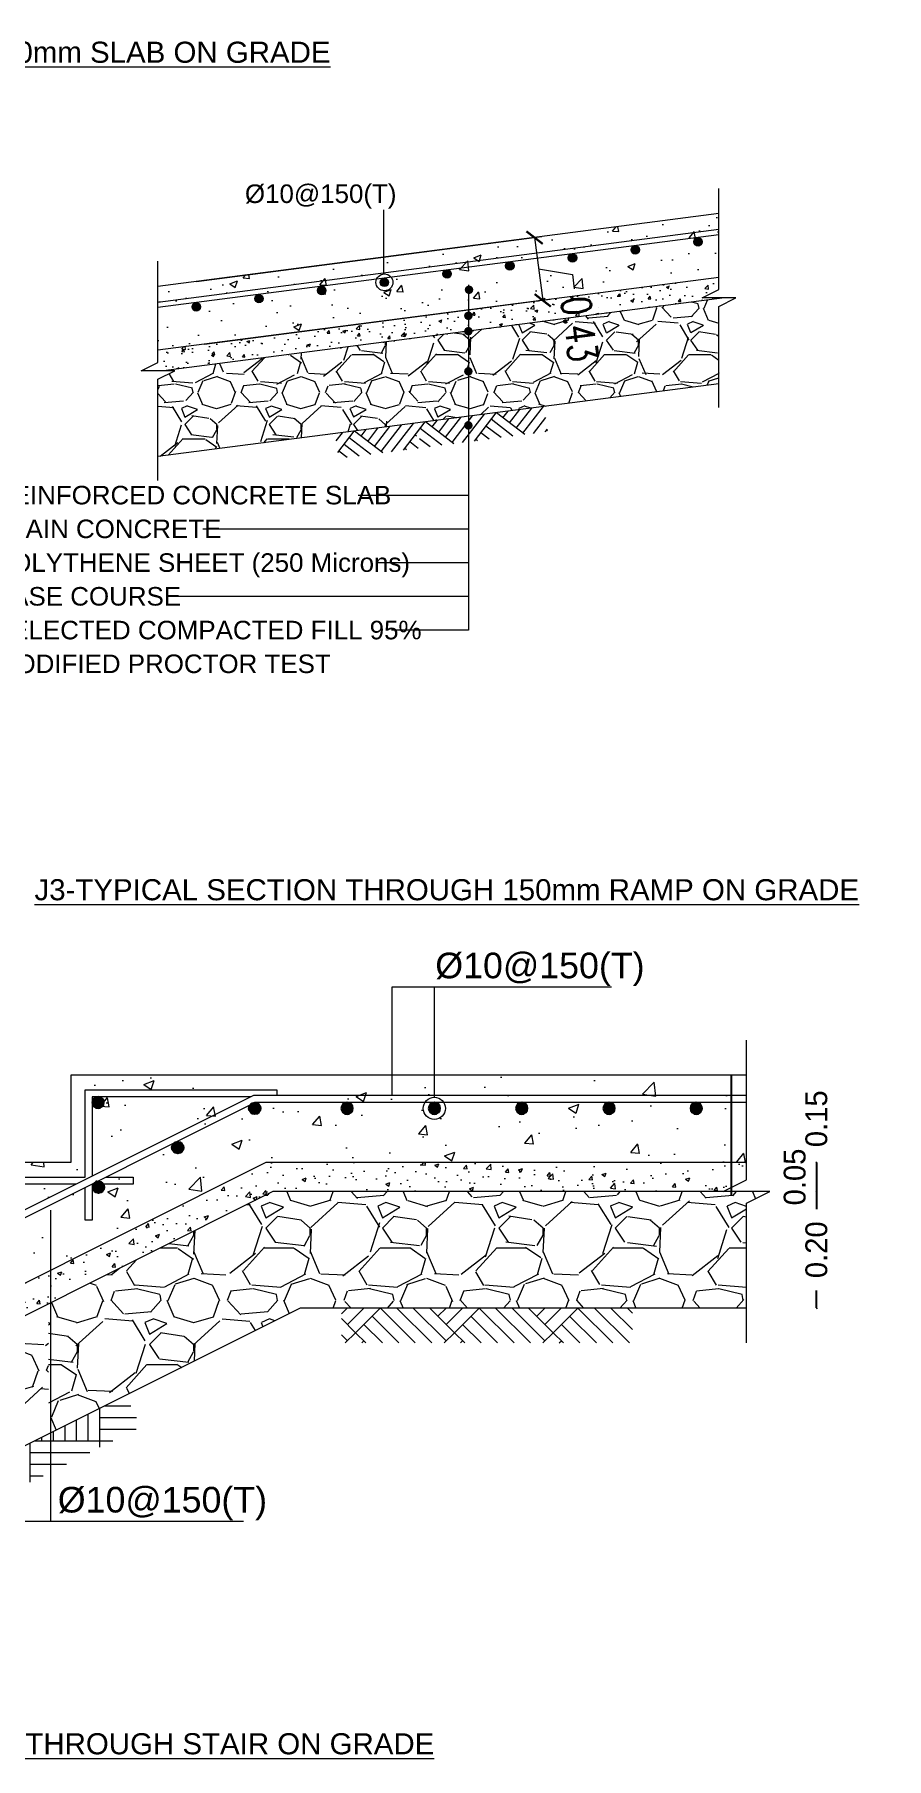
# Model space of a CAD drawing. Extents: x 166525 to 167198, y 178739 to 179747.
# Drawn here: x 166623.37 to 166629.22, y 179562.33 to 179574.17 of the extents above; entities that cross this region are included whole.
import ezdxf

# ---------------------------------------------------------------- set-up
doc = ezdxf.new("R2010")
doc.units = 0
doc.header["$MEASUREMENT"] = 0
doc.layers.get('0').update_dxf_attribs({"linetype": 'CONTINUOUS'})
doc.layers.get('DEFPOINTS').update_dxf_attribs({"linetype": 'CONTINUOUS'})
doc.layers.add('BEAM', color=6, linetype='CONTINUOUS', lineweight=13)
for name, color, linetype in [('S-D-BAR DOT', 7, 'CONTINUOUS'), ('S-G-TEXT SUB TITLE', 2, 'CONTINUOUS'), ('Steel', 2, 'CONTINUOUS')]:
    doc.layers.add(name, color=color, linetype=linetype)
doc.styles.add('ARIAL', font='arial.ttf')
doc.styles.add('DIM', font='simplex.shx', dxfattribs={"width": 0.75})
doc.dimstyles.new('1-25', dxfattribs={"dimtxt": 0.2, "dimasz": 0.01, "dimexe": 0, "dimexo": 0, "dimgap": 0.08, "dimtad": 0, "dimlfac": 0.25, "dimzin": 0, "dimdsep": 46, "dimtxsty": 'Standard', "dimblk1": 'OBLIQUE', "dimblk2": 'OBLIQUE', "dimsah": 1, "dimcen": 0, "dimse1": 1, "dimse2": 1, "dimclrd": 256, "dimclre": 256, "dimclrt": 4, "dimadec": 0, "dimazin": 0, "dimtfac": 5.555556, "dimtix": 1, "dimtofl": 0, "dimtmove": 2, "dimatfit": 3, "dimldrblk": 'OBLIQUE', "dimfxl": 1, "dimtolj": 1, "dimtzin": 0, "dimarcsym": 0})
doc.dimstyles.new('MUTASIM', dxfattribs={"dimscale": 0.9995, "dimtxt": 0.2, "dimasz": 0.1, "dimexe": 0.05, "dimexo": 0.12, "dimgap": 0.05, "dimtad": 0, "dimzin": 0, "dimdsep": 46, "dimtxsty": 'DIM', "dimblk": 'ARCHTICK', "dimcen": 0.09, "dimclrd": 35, "dimclre": 33, "dimclrt": 256, "dimazin": 0, "dimtfac": 1, "dimtofl": 0, "dimtmove": 1, "dimatfit": 3, "dimfxl": 0.18, "dimtolj": 1, "dimtzin": 0, "dimlwd": 13, "dimlwe": 9, "dimarcsym": 0})
pattern_1 = [(50, (166589.25872, 179543.86905), (0.2869041, -0.0251009), [0.03, -0.33]), (355, (166589.25872, 179543.86905), (-0.0555005, 0.3008769), [0.024, -0.264]), (100.4514, (166589.28262, 179543.86696), (0.2314038, 0.2757758), [0.025496, -0.2804568]), (46.1842, (166589.2587, 179543.94905), (0.4268964, -0.0662076), [0.045, -0.495]), (96.6356, (166589.2943, 179543.94353), (0.373865, 0.389647), [0.038244, -0.420685]), (351.1842, (166589.2587, 179543.94905), (0.3738648, 0.3896474), [0.036, -0.396]), (21, (166589.29872, 179543.92905), (0.2387628, -0.1610476), [0.03, -0.33]), (326, (166589.29872, 179543.92905), (0.0973261, 0.29006), [0.024, -0.264]), (71.4514, (166589.3186, 179543.91563), (0.336089, 0.1290122), [0.025496, -0.2804568]), (37.5, (166589.25872, 179543.86905), (0.00486394, 0.13315754), [0, -0.2608, 0, -0.268, 0, -0.265]), (7.5, (166589.25872, 179543.86905), (0.1052278, 0.1577647), [0, -0.1528, 0, -0.2548, 0, -0.101]), (327.5, (166589.16952, 179543.86905), (0.21352897, -0.00902195), [0, -0.1, 0, -0.312, 0, -0.414]), (317.5, (166589.12952, 179543.86905), (0.2332745, 0.040042), [0, -0.13, 0, -0.2072, 0, -0.294])]

# ---------------------------------------------------------------- blocks, each defined once
blk = doc.blocks.new('SUBTITLE')
at = {"lineweight": 0}
for tag, p in [('%%USUBTITLE', (13935941.075, 8347529.818)), ('20', (13935941.075, 8347529.418))]:
    blk.add_attdef(tag, p, '', height=0.2, dxfattribs=at)
blk = doc.blocks.new('B1')
at = {"layer": 'Steel'}
blk.add_hatch(color=256, dxfattribs=at).paths.add_polyline_path([(-0.05, 0, 1), (0.05, 0, 1)], flags=16)
blk.add_circle((0, 0), 0.05, dxfattribs=at)
blk = doc.blocks.new('*D681')
at = {"layer": 'DEFPOINTS', "color": 0, "transparency": 16777216}
for p in [(166628.414, 179567.022), (166628.414, 179566.422), (166628.743, 179566.422)]:
    blk.add_point(p, dxfattribs=at)
at = {"layer": 'BEAM', "color": 4, "transparency": 16777216, "insert": (166628.743, 179566.722), "char_height": 0.15, "attachment_point": 5, "rotation": 90}
blk.add_mtext('\\A1;0.15', dxfattribs=at)
blk = doc.blocks.new('_OBLIQUE')
at = {"color": 0, "linetype": 'ByBlock'}
blk.add_line((-0.5, -0.5), (0.5, 0.5), dxfattribs=at)
blk = doc.blocks.new('*D682')
at = {"layer": 'BEAM', "lineweight": -2, "transparency": 16777216}
blk.add_line((166628.743, 179566.422), (166628.743, 179566.222), dxfattribs=at)
at = {"layer": 'DEFPOINTS', "color": 0, "transparency": 16777216}
for p in [(166628.414, 179566.422), (166628.414, 179566.222), (166628.743, 179566.222)]:
    blk.add_point(p, dxfattribs=at)
at = {"layer": 'BEAM', "lineweight": -2, "transparency": 16777216, "xscale": 0.01, "yscale": 0.01, "zscale": 0.01}
for p, rotation in [((166628.743, 179566.422), 90), ((166628.743, 179566.222), 270)]:
    blk.add_blockref('_OBLIQUE', p, dxfattribs=dict(at, rotation=rotation))
at = {"layer": 'BEAM', "color": 4, "transparency": 16777216, "insert": (166628.594, 179566.322), "char_height": 0.15, "attachment_point": 5, "rotation": 90}
blk.add_mtext('\\A1;0.05', dxfattribs=at)
blk = doc.blocks.new('*D683')
at = {"layer": 'BEAM', "lineweight": -2, "transparency": 16777216}
for p, q in [((166628.743, 179566.222), (166628.743, 179566.102)), ((166628.743, 179565.422), (166628.743, 179565.542))]:
    blk.add_line(p, q, dxfattribs=at)
at = {"layer": 'DEFPOINTS', "color": 0, "transparency": 16777216}
for p in [(166628.414, 179566.222), (166628.414, 179565.422), (166628.743, 179565.422)]:
    blk.add_point(p, dxfattribs=at)
at = {"layer": 'BEAM', "lineweight": -2, "transparency": 16777216, "xscale": 0.01, "yscale": 0.01, "zscale": 0.01}
for p, rotation in [((166628.743, 179566.222), 90), ((166628.743, 179565.422), 270)]:
    blk.add_blockref('_OBLIQUE', p, dxfattribs=dict(at, rotation=rotation))
at = {"layer": 'BEAM', "color": 4, "transparency": 16777216, "insert": (166628.743, 179565.822), "char_height": 0.15, "attachment_point": 5, "rotation": 90}
blk.add_mtext('\\A1;0.20', dxfattribs=at)
blk = doc.blocks.new('bar20')
at = {"layer": 'S-D-BAR DOT'}
h = blk.add_hatch(color=256, dxfattribs=at)
edge = h.paths.add_edge_path()
edge.add_arc((0, 0), 0.05, 0, 360)
at = {"layer": 'S-D-BAR DOT', "lineweight": 0}
blk.add_circle((0, 0), 0.05, dxfattribs=at)
blk = doc.blocks.new('_ARCHTICK')
at = {"color": 0, "linetype": 'ByBlock', "const_width": 0.15}
blk.add_lwpolyline([(-0.5, -0.5), (0.5, 0.5)], dxfattribs=at)
blk = doc.blocks.new('*D684')
at = {"layer": 'BEAM', "color": 33, "lineweight": 9, "transparency": 16777216}
for p, q in [((166624.482, 179572.474), (166626.856, 179572.783)), ((166624.537, 179572.044), (166626.912, 179572.352))]:
    blk.add_line(p, q, dxfattribs=at)
at = {"layer": 'BEAM', "color": 35, "lineweight": 13, "transparency": 16777216}
for p, q in [((166626.806, 179572.776), (166626.862, 179572.345)), ((166626.834, 179572.561), (166627.066, 179572.523)), ((166627.066, 179572.523), (166627.079, 179572.424))]:
    blk.add_line(p, q, dxfattribs=at)
at = {"layer": 'DEFPOINTS', "color": 0, "transparency": 16777216}
for p in [(166624.363, 179572.459), (166626.862, 179572.345), (166624.419, 179572.028)]:
    blk.add_point(p, dxfattribs=at)
at = {"layer": 'BEAM', "color": 35, "lineweight": 13, "transparency": 16777216, "xscale": 0.09995000000000001, "yscale": 0.09995000000000001, "zscale": 0.09995000000000001}
for p, rotation in [((166626.806, 179572.776), 97.39780528393273), ((166626.862, 179572.345), 277.3978052839328)]:
    blk.add_blockref('_ARCHTICK', p, dxfattribs=dict(at, rotation=rotation))
at = {"layer": 'BEAM', "transparency": 16777216, "insert": (166627.115, 179572.148), "char_height": 0.1999, "attachment_point": 5, "rotation": 277.3978, "style": 'DIM'}
blk.add_mtext('\\A1;0.43', dxfattribs=at)

msp = doc.modelspace()

# ---------------------------------------------------------------- hatches: boundary and pattern name
at = {"layer": 'BEAM'}
h = msp.add_hatch(dxfattribs=at)
h.set_pattern_fill('AR-CONC', color=0, scale=0.002897, style=0)
h.set_pattern_definition([(50, (166507.37352, 179612.27), (0.527809, -0.0461773), [0.05519, -0.6070894]), (355, (166507.3735, 179612.27), (-0.1021023, 0.5535121), [0.044152, -0.4856715]), (100.451, (166507.4175, 179612.26616), (0.4257086, 0.5073323), [0.0469042, -0.5159463]), (46.1842, (166507.3735, 179612.4172), (0.7853458, -0.1218012), [0.082785, -0.910634]), (96.6356, (166507.439, 179612.407), (0.687786, 0.716819), [0.0703563, -0.7739195]), (351.184, (166507.3735, 179612.4172), (0.6877873, 0.716818), [0.066228, -0.7285073]), (21, (166507.4471, 179612.3804), (0.439245, -0.2962745), [0.05519, -0.6070894]), (326, (166507.4471, 179612.3804), (0.1790473, 0.5336128), [0.044152, -0.4856715]), (71.4514, (166507.4837, 179612.3557), (0.618291, 0.2373395), [0.0469042, -0.5159463]), (37.5, (166507.37352, 179612.27), (0.00894802, 0.24496525), [0, -0.4797846, 0, -0.4930302, 0, -0.4875112]), (7.5, (166507.37352, 179612.27), (0.1935839, 0.29023415), [0, -0.2811008, 0, -0.4687466, 0, -0.18580615]), (327.5, (166507.20943, 179612.27), (0.39282087, -0.0165968), [0, -0.1839665, 0, -0.57397544, 0, -0.76162126]), (317.5, (166507.13584, 179612.27), (0.4291465, 0.07366334), [0, -0.2391564, 0, -0.3811786, 0, -0.5408615])])
h.paths.add_polyline_path([(166633.53772, 179584.72725), (166633.53772, 179582.59971), (166633.62177, 179582.5699), (166633.53772, 179582.55402), (166633.53772, 179580.38158), (166635.71043, 179580.38158), (166635.72631, 179580.46563), (166635.75612, 179580.38158), (166637.88339, 179580.38158), (166637.88339, 179582.55402), (166637.79934, 179582.5699), (166637.88339, 179582.59971), (166637.88339, 179584.72725), (166635.75612, 179584.72725), (166635.72631, 179584.6432), (166635.71043, 179584.72725)])
h.paths.add_polyline_path([(166636.43483, 179582.55441, -1), (166634.98628, 179582.55441, -1)], flags=16)
h.paths.add_polyline_path([(166640.85404, 179577.64755), (166640.85404, 179589.92383), (166644.7101, 179589.92383), (166644.7101, 179577.64755)], flags=9)
h.paths.add_polyline_path([(166628.34114, 179577.33186), (166640.61742, 179577.33186), (166640.61742, 179573.4758), (166628.34114, 179573.4758)], flags=9)
h.paths.add_polyline_path([(166628.15715, 179589.01424), (166641.43878, 179589.01424), (166641.43878, 179585.15818), (166628.15715, 179585.15818)], flags=9)
h.paths.add_polyline_path([(166635.28877, 179582.90624), (166636.17599, 179582.90624), (166636.17599, 179583.1041), (166635.28877, 179583.1041)], flags=8)
h = msp.add_hatch(dxfattribs=at)
h.set_pattern_fill('AR-CONC', color=0, scale=0.002897, style=0)
h.set_pattern_definition([(50, (166551.8618, 179562.5424), (0.527809, -0.0461773), [0.05519, -0.6070894]), (355, (166551.8618, 179562.5424), (-0.1021023, 0.553512), [0.044152, -0.4856715]), (100.451, (166551.9058, 179562.53853), (0.4257086, 0.5073323), [0.0469042, -0.5159463]), (46.1842, (166551.8618, 179562.68956), (0.785346, -0.121801), [0.082785, -0.910634]), (96.6356, (166551.92725, 179562.6794), (0.687786, 0.716819), [0.070356, -0.7739195]), (351.184, (166551.8618, 179562.68956), (0.687787, 0.716818), [0.066228, -0.728507]), (21, (166551.9354, 179562.65276), (0.439245, -0.2962745), [0.05519, -0.6070894]), (326, (166551.9354, 179562.65276), (0.1790473, 0.5336128), [0.044152, -0.4856715]), (71.4514, (166551.972, 179562.62807), (0.618291, 0.2373395), [0.0469042, -0.5159463]), (37.5, (166551.8618, 179562.54238), (0.00894802, 0.24496525), [0, -0.4797846, 0, -0.4930302, 0, -0.4875112]), (7.5, (166551.8618, 179562.54238), (0.1935839, 0.29023415), [0, -0.2811008, 0, -0.4687466, 0, -0.1858062]), (327.5, (166551.6977, 179562.54238), (0.39282087, -0.0165968), [0, -0.1839665, 0, -0.5739754, 0, -0.7616213]), (317.5, (166551.62412, 179562.54238), (0.4291465, 0.0736633), [0, -0.2391564, 0, -0.3811786, 0, -0.5408615])])
h.paths.add_polyline_path([(166628.07269, 179572.50251), (166628.07269, 179572.94073), (166624.21736, 179572.44016), (166624.21736, 179572.00194)])
h = msp.add_hatch(dxfattribs=at)
h.set_pattern_fill('AR-CONC', color=0, scale=0.028971, style=0)
h.set_pattern_definition([(50, (166462.9598, 179618.06146), (0.20779817, -0.01817998), [0.02172833, -0.23901158]), (355, (166462.9598, 179618.06146), (-0.0401978, 0.21791834), [0.01738266, -0.19120926]), (100.4514, (166462.97712, 179618.05994), (0.16760053, 0.19973822), [0.01846623, -0.20312858]), (46.1842, (166462.9598, 179618.1194), (0.30919147, -0.04795268), [0.0325925, -0.35851737]), (96.6356, (166462.98556, 179618.1154), (0.27078207, 0.28221267), [0.02769935, -0.3046928]), (351.1842, (166462.9598, 179618.1194), (0.27078185, 0.2822129), [0.026074, -0.2868139]), (21, (166462.98877, 179618.10491), (0.17293054, -0.11664312), [0.02172833, -0.23901158]), (326, (166462.98877, 179618.10491), (0.07049113, 0.21008395), [0.01738266, -0.19120926]), (71.4514, (166463.00318, 179618.0952), (0.24342174, 0.09344063), [0.01846623, -0.20312858]), (37.5, (166462.9598, 179618.06146), (0.003522844, 0.096443012), [0, -0.18889157, 0, -0.19410637, 0, -0.19193354]), (7.5, (166462.9598, 179618.06146), (0.07621414, 0.11426541), [0, -0.1106696, 0, -0.18454591, 0, -0.07315203]), (327.5, (166462.89519, 179618.06146), (0.154654233, -0.006534395), [0, -0.07242775, 0, -0.22597458, 0, -0.29985089]), (317.5, (166462.86622, 179618.06146), (0.16895545, 0.02900151), [0, -0.09415608, 0, -0.1500703, 0, -0.21293759])])
h.paths.add_polyline_path([(166628.11014, 179572.3613), (166627.9568, 179572.3613), (166628.07269, 179572.41925), (166628.07269, 179572.50251), (166624.21736, 179572.00194), (166624.21736, 179571.91868), (166624.10148, 179571.86073), (166624.25482, 179571.86073)])
h = msp.add_hatch(dxfattribs=at)
h.set_pattern_fill('GRAVEL', color=0, scale=0.579422, style=0)
h.set_pattern_definition([(228.0128, (166463.376983, 179618.64088), (-4.63537502, -5.214798828), [0.0779531, -7.7173727]), (184.9697, (166463.324835, 179618.582938), (6.9530646765, 0.5794169687), [0.13377, -13.2432259]), (132.5104, (166463.191568, 179618.57135), (5.794214678, -6.3736470874), [0.094323, -9.3379836]), (267.2737, (166462.965593, 179618.426494), (0.579419698, 11.588440283), [0.1218165, -12.0598335]), (292.8337, (166462.9598, 179618.304816), (-2.8971157674, 6.953061988), [0.1194507, -11.8256398]), (357.2737, (166463.006153, 179618.194725), (-11.588440283, 0.579419698), [0.1218165, -12.0598335]), (37.6942, (166463.127831, 179618.188931), (-7.532490329, -5.7942144965), [0.1610961, -15.9485032]), (72.2553, (166463.255304, 179618.287433), (4.0559602753, 12.7472819395), [0.1520913, -15.0570462]), (121.4296, (166463.301658, 179618.432288), (-4.635380816, 7.532483197), [0.122229, -12.1006915]), (175.2364, (166463.23792, 179618.536584), (6.37364261, -0.5794171), [0.1395434, -6.8376218]), (222.3974, (166463.09886, 179618.548173), (-6.9530683266, -6.3736374737), [0.1804598, -17.865536]), (138.8141, (166463.53922, 179618.4207), (-4.055955747, 3.476530477), [0.0615931, -6.0977468]), (171.4692, (166463.492867, 179618.46126), (7.532485079, -1.1588485945), [0.1171806, -11.600904]), (225, (166463.377, 179618.47864), (-6e-17, -0.5794222), [0.0819424, -0.7374837]), (203.1986, (166463.33642, 179618.54817), (2.897109872, 1.15884478), [0.0441276, -4.3686188]), (291.8014, (166463.29586, 179618.53079), (-0.579421954, 1.738266175), [0.0624055, -3.0578776]), (30.9638, (166463.31904, 179618.47285), (1.73826487, 1.15884545), [0.1013577, -3.2772242]), (161.5651, (166463.40595, 179618.525), (1.15884426, -0.57942108), [0.0732917, -1.7590018]), (16.3895, (166462.9598, 179618.53079), (5.79422133, 1.738261793), [0.1026736, -10.1647104]), (70.3462, (166463.0583, 179618.55976), (-2.317685269, -6.373643299), [0.0861375, -8.52759]), (293.1986, (166463.40595, 179618.64088), (-1.15884478, 2.897109872), [0.0882547, -4.3244918]), (343.6105, (166463.44072, 179618.55976), (-5.79422133, 1.738261793), [0.1026736, -10.1647104]), (339.444, (166462.9598, 179618.17155), (-2.897111097, 1.158841691), [0.0990116, -4.8515723]), (294.7751, (166463.052506, 179618.136783), (-2.897105502, 6.373644044), [0.0829605, -8.2131]), (66.8014, (166463.41175, 179618.06146), (1.15884478, 2.897109872), [0.0882547, -4.3244918]), (17.354, (166463.446513, 179618.142577), (-7.532487243, -2.317684837), [0.097129, -9.6157539]), (69.444, (166463.12783, 179618.06146), (-1.158841691, -2.897111097), [0.0495058, -4.9010781]), (101.3099, (166463.37698, 179618.06146), (-0.57942063, 2.31768846), [0.0295447, -2.924939]), (165.9638, (166463.37119, 179618.09043), (1.73826633, -0.57942088), [0.1194507, -2.269567]), (186.009, (166463.255304, 179618.1194), (5.7942199117, 0.57942161), [0.1106986, -10.9591432]), (303.6901, (166463.31904, 179618.4207), (-0.57942278, 1.15884375), [0.0835654, -2.0055702]), (353.1572, (166463.365394, 179618.35117), (9.8501737275, -1.1588486454), [0.145895, -14.4435785]), (60.9454, (166463.51025, 179618.333787), (-2.317688038, -4.055954262), [0.059655, -5.9058596]), (90, (166463.5392, 179618.38593), (-0.579422, 0.579422), [0.0347653, -0.5446567]), (120.2564, (166463.243716, 179618.136783), (2.31768506, -4.055955462), [0.0804956, -7.9690921]), (48.0128, (166463.203156, 179618.206314), (4.63537502, 5.214798828), [0.1559062, -7.6394196]), (0, (166463.30745, 179618.3222), (0.579422, 0.579422), [0.1506497, -0.4287723]), (325.3048, (166463.4581, 179618.3222), (-5.7942167295, 4.055959028), [0.0916147, -9.0698514]), (254.0546, (166463.53343, 179618.27005), (-0.57942194, -2.317688096), [0.084365, -4.133891]), (207.646, (166463.51025, 179618.18893), (-11.009015677, -5.7942245252), [0.1373607, -13.5987297]), (175.4261, (166463.38857, 179618.125195), (-7.5324863963, 0.5794189933), [0.1453185, -14.3865119])])
h.paths.add_polyline_path([(166628.07269, 179572.30336), (166628.18857, 179572.3613), (166628.11014, 179572.3613), (166624.25482, 179571.86073), (166624.33325, 179571.86073), (166624.21736, 179571.80279), (166624.21736, 179571.27159), (166628.07269, 179571.77215)])
h = msp.add_hatch(dxfattribs=at)
h.set_pattern_fill('AR-PARQ1', color=0, scale=0.028971, angle=52.397805, style=0)
h.set_pattern_definition([(142.3978, (166655.85947, 179574.88382), (-0.4875634, -0.0633044), [0.347653, -0.347653]), (142.3978, (166655.89482, 179574.92973), (-0.4875634, -0.0633044), [0.347653, -0.347653]), (142.3978, (166655.93018, 179574.97563), (-0.4875634, -0.0633044), [0.347653, -0.347653]), (142.3978, (166655.96553, 179575.02154), (-0.4875634, -0.0633044), [0.347653, -0.347653]), (142.3978, (166656.0009, 179575.06744), (-0.4875634, -0.0633044), [0.347653, -0.347653]), (142.3978, (166656.03624, 179575.11335), (-0.4875634, -0.0633044), [0.347653, -0.347653]), (142.3978, (166656.0716, 179575.15925), (-0.4875634, -0.0633044), [0.347653, -0.347653]), (52.3978, (166655.58403, 179575.09595), (0.4875634, 0.0633044), [0.347653, -0.347653]), (52.3978, (166655.53813, 179575.1313), (0.4875634, 0.0633044), [0.347653, -0.347653]), (52.3978, (166655.49222, 179575.16666), (0.4875634, 0.0633044), [0.347653, -0.347653]), (52.3978, (166655.44632, 179575.202), (0.4875634, 0.0633044), [0.347653, -0.347653]), (52.3978, (166655.4004, 179575.23737), (0.4875634, 0.0633044), [0.347653, -0.347653]), (52.3978, (166655.3545, 179575.27272), (0.4875634, 0.0633044), [0.347653, -0.347653]), (52.3978, (166655.3086, 179575.30808), (0.4875634, 0.0633044), [0.347653, -0.347653])])
h.paths.add_polyline_path([(166626.89569, 179571.44345), (166626.87331, 179571.61583), (166625.99473, 179571.50176), (166626.00522, 179571.42092, -0.41421356), (166626.02145, 179571.40842, -0.41421356), (166626.00895, 179571.39219), (166626.01711, 179571.32938)])
h.paths.add_polyline_path([(166625.43681, 179571.42932), (166625.45919, 179571.25694), (166626.01711, 179571.32938), (166626.00895, 179571.39219, -0.41421356), (166625.99272, 179571.40469, -0.41421356), (166626.00522, 179571.42092), (166625.99473, 179571.50176)])
h = msp.add_hatch(dxfattribs=at)
h.set_pattern_fill('AR-CONC', color=0, scale=0.004, style=0)
h.set_pattern_definition([(50, (166528.5921, 179566.11744), (0.7287387, -0.0637563), [0.0762, -0.8382]), (355, (166528.5921, 179566.11744), (-0.1409713, 0.7642266), [0.06096, -0.67056]), (100.451, (166528.65284, 179566.1121), (0.58777, 0.700467), [0.06476, -0.71236]), (46.1842, (166528.5921, 179566.3206), (1.084316, -0.168169), [0.1143, -1.2573]), (96.6356, (166528.6825, 179566.3066), (0.949617, 0.989702), [0.09714, -1.06854]), (351.184, (166528.5921, 179566.3206), (0.949618, 0.9897), [0.09144, -1.00584]), (21, (166528.6937, 179566.26984), (0.6064595, -0.409062), [0.0762, -0.8382]), (326, (166528.6937, 179566.26984), (0.247208, 0.736752), [0.06096, -0.67056]), (71.4514, (166528.74425, 179566.23575), (0.853666, 0.3276914), [0.06476, -0.71236]), (37.5, (166528.5921, 179566.11744), (0.0123544, 0.33822016), [0, -0.662432, 0, -0.68072, 0, -0.6731]), (7.5, (166528.5921, 179566.11744), (0.2672787, 0.4007223), [0, -0.388112, 0, -0.647192, 0, -0.25654]), (327.5, (166528.36554, 179566.11744), (0.5423624, -0.022915), [0, -0.254, 0, -0.79248, 0, -1.05156]), (317.5, (166528.26394, 179566.11744), (0.5925167, 0.101706), [0, -0.3302, 0, -0.526288, 0, -0.74676])])
h.paths.add_polyline_path([(166622.41831, 179565.82153), (166621.21831, 179565.82153), (166621.21831, 179565.22153), (166618.06921, 179565.22153), (166618.06921, 179564.62153), (166621.35995, 179564.62153), (166624.95995, 179566.42153), (166628.26269, 179566.42153), (166628.26269, 179567.02153), (166623.61831, 179567.02153), (166623.61831, 179566.42153), (166622.41831, 179566.42153)])
h = msp.add_hatch(dxfattribs=at)
h.set_pattern_fill('AR-CONC', color=0, scale=0.04, style=0)
h.set_pattern_definition(pattern_1)
h.paths.add_polyline_path([(166625.00716, 179566.22153), (166628.10269, 179566.22153), (166628.26269, 179566.30153), (166628.26269, 179566.42153), (166624.95995, 179566.42153), (166623.46536, 179565.67424), (166623.46536, 179565.45063)])
h = msp.add_hatch(dxfattribs=at)
h.set_pattern_fill('GRAVEL', color=0, scale=0.8, style=0)
h.set_pattern_definition([(228.0128, (166589.834716, 179544.66905), (-6.399998586, -7.20000107), [0.107629, -10.65527]), (184.9697, (166589.762716, 179544.589047), (9.600000841, 0.799993046), [0.184694, -18.28474]), (132.5104, (166589.578716, 179544.573047), (7.999992575, -8.80000694), [0.13023, -12.892826]), (267.2737, (166589.266716, 179544.373047), (0.799996814, 16.000000236), [0.16819, -16.650846]), (292.8337, (166589.258716, 179544.205047), (-4.000007924, 9.59999713), [0.164924, -16.327498]), (357.2737, (166589.322716, 179544.053047), (-16.000000236, 0.799996814), [0.16819, -16.650846]), (37.6942, (166589.490716, 179544.045047), (-10.400005877, -7.999992324), [0.222423, -22.019879]), (72.2553, (166589.666716, 179544.181047), (5.60000861, 17.599996985), [0.20999, -20.789057]), (121.4296, (166589.730716, 179544.381047), (-6.400006587, 10.39999603), [0.16876, -16.707258]), (175.2364, (166589.642716, 179544.52505), (8.80000076, -0.79999323), [0.192666, -9.44061]), (222.3974, (166589.450716, 179544.541047), (-9.600005881, -8.799993666), [0.249158, -24.6667]), (138.8141, (166590.058716, 179544.36505), (-5.60000236, 4.79999785), [0.085041, -8.419075]), (171.4692, (166589.994716, 179544.421047), (10.399998628, -1.600006328), [0.16179, -16.017209]), (225, (166589.8347, 179544.44505), (-9e-17, -0.8), [0.113137, -1.018234]), (203.1986, (166589.77872, 179544.54105), (3.99999978, 1.60000106), [0.060926, -6.031692]), (291.8014, (166589.72272, 179544.51705), (-0.79999993, 2.4000002), [0.086162, -4.22197]), (30.9638, (166589.75472, 179544.43705), (2.3999984, 1.600002), [0.139943, -4.524818]), (161.5651, (166589.87472, 179544.50905), (1.6000003, -0.7999987), [0.101193, -2.42863]), (16.3895, (166589.258716, 179544.517047), (8.00000176, 2.39999417), [0.14176, -14.034276]), (70.3462, (166589.394716, 179544.55705), (-3.1999962, -8.80000171), [0.118929, -11.773926]), (293.1986, (166589.87472, 179544.66905), (-1.60000106, 3.99999978), [0.121852, -5.970766]), (343.6105, (166589.922716, 179544.557047), (-8.00000176, 2.39999417), [0.14176, -14.034276]), (339.444, (166589.25872, 179544.02105), (-4.00000148, 1.5999968), [0.136704, -6.698499]), (294.7751, (166589.386716, 179543.97305), (-3.99999375, 8.80000274), [0.114542, -11.339714]), (66.8014, (166589.88272, 179543.86905), (1.60000106, 3.99999978), [0.121852, -5.970766]), (17.354, (166589.930716, 179543.981047), (-10.400001615, -3.1999956), [0.134105, -13.276339]), (69.444, (166589.49072, 179543.86905), (-1.5999968, -4.00000148), [0.068352, -6.766851]), (101.3099, (166589.83472, 179543.86905), (-0.7999981, 3.2000006), [0.040792, -4.038423]), (165.9638, (166589.82672, 179543.90905), (2.4000004, -0.79999845), [0.164924, -3.13356]), (186.009, (166589.666716, 179543.949047), (7.9999998, 0.799999454), [0.15284, -15.131138]), (303.6901, (166589.75472, 179544.36505), (-0.8000011, 1.5999996), [0.115378, -2.769063]), (353.1572, (166589.818716, 179544.269047), (13.599999493, -1.600006398), [0.201435, -19.94205]), (60.9454, (166590.018716, 179544.24505), (-3.20000002, -5.60000031), [0.082365, -8.154139]), (90, (166590.0587, 179544.31705), (-0.8, 0.8), [0.048, -0.752]), (120.2564, (166589.650716, 179543.97305), (3.19999591, -5.600001965), [0.111139, -11.002816]), (48.0128, (166589.594716, 179544.06905), (6.399998586, 7.20000107), [0.215258, -10.547642]), (0, (166589.7387, 179544.22905), (0.8, 0.8), [0.208, -0.592]), (325.3048, (166589.946716, 179544.229047), (-7.99999541, 5.60000689), [0.126491, -12.522619]), (254.0546, (166590.05072, 179544.15705), (-0.7999999, -3.2000001), [0.116482, -5.707606]), (207.646, (166590.018716, 179544.045047), (-15.199996646, -8.00000617), [0.189652, -18.775579]), (175.4261, (166589.850716, 179543.957047), (-10.400000447, 0.79999584), [0.200639, -19.863259])])
h.paths.add_polyline_path([(166625.19602, 179565.42153), (166628.26269, 179565.42153), (166628.26269, 179566.14153), (166628.42269, 179566.22153), (166628.10269, 179566.22153), (166625.00716, 179566.22153), (166623.46536, 179565.45063), (166623.46536, 179564.5562)])
h = msp.add_hatch(dxfattribs=at)
h.set_pattern_fill('AR-CONC', color=0, scale=0.04, style=0)
h.set_pattern_definition(pattern_1)
h.paths.add_polyline_path([(166623.46536, 179565.67424), (166623.23767, 179565.56039), (166623.23767, 179565.33678), (166623.46536, 179565.45063)])
h = msp.add_hatch(dxfattribs=at)
h.set_pattern_fill('GRAVEL', color=0, scale=0.8, style=0)
h.set_pattern_definition([(228.0128, (166568.59189, 179562.589245), (-6.399998586, -7.200001073), [0.107629, -10.65527]), (184.9697, (166568.519892, 179562.509245), (9.600000841, 0.799993046), [0.184694, -18.28474]), (132.5104, (166568.33589, 179562.493245), (7.999992575, -8.80000694), [0.13023, -12.892826]), (267.2737, (166568.023892, 179562.293245), (0.799996814, 16.000000236), [0.16819, -16.650846]), (292.8337, (166568.015892, 179562.125245), (-4.000007924, 9.59999713), [0.164924, -16.327498]), (357.2737, (166568.079892, 179561.973245), (-16.000000236, 0.799996814), [0.16819, -16.650846]), (37.6942, (166568.247892, 179561.965245), (-10.400005877, -7.999992324), [0.222423, -22.019879]), (72.2553, (166568.423892, 179562.101245), (5.60000861, 17.599996985), [0.20999, -20.789057]), (121.4296, (166568.487892, 179562.301245), (-6.400006587, 10.39999603), [0.16876, -16.707258]), (175.2364, (166568.39989, 179562.445245), (8.80000076, -0.79999323), [0.192666, -9.44061]), (222.3974, (166568.207892, 179562.461245), (-9.600005881, -8.799993666), [0.2491584, -24.6667]), (138.8141, (166568.81589, 179562.285245), (-5.60000236, 4.79999785), [0.085041, -8.419075]), (171.4692, (166568.751892, 179562.341245), (10.399998628, -1.600006328), [0.16179, -16.017209]), (225, (166568.5919, 179562.36525), (-9e-17, -0.8), [0.113137, -1.018234]), (203.1986, (166568.53589, 179562.46125), (3.99999978, 1.60000106), [0.060926, -6.031692]), (291.8014, (166568.47989, 179562.43725), (-0.79999993, 2.4000002), [0.086162, -4.22197]), (30.9638, (166568.51189, 179562.35725), (2.39999842, 1.600002), [0.139943, -4.524818]), (161.5651, (166568.6319, 179562.42925), (1.6000003, -0.7999987), [0.101193, -2.42863]), (16.3895, (166568.01589, 179562.437245), (8.00000176, 2.399994168), [0.14176, -14.034276]), (70.3462, (166568.15189, 179562.477245), (-3.1999962, -8.80000171), [0.118929, -11.773926]), (293.1986, (166568.63189, 179562.58925), (-1.60000106, 3.99999978), [0.121852, -5.970766]), (343.6105, (166568.67989, 179562.477245), (-8.00000176, 2.399994168), [0.14176, -14.034276]), (339.444, (166568.01589, 179561.94125), (-4.00000148, 1.5999968), [0.136704, -6.698499]), (294.7751, (166568.14389, 179561.893245), (-3.99999375, 8.80000274), [0.114542, -11.339714]), (66.8014, (166568.63989, 179561.78925), (1.60000106, 3.99999978), [0.121852, -5.970766]), (17.354, (166568.68789, 179561.901245), (-10.400001615, -3.1999956), [0.134105, -13.276339]), (69.444, (166568.24789, 179561.78925), (-1.5999968, -4.00000148), [0.068352, -6.766851]), (101.3099, (166568.5919, 179561.78925), (-0.7999981, 3.2000006), [0.040792, -4.038423]), (165.9638, (166568.5839, 179561.82925), (2.40000044, -0.79999845), [0.164924, -3.13356]), (186.009, (166568.423892, 179561.869245), (7.9999998, 0.799999454), [0.15284, -15.131138]), (303.6901, (166568.5119, 179562.28525), (-0.8000011, 1.59999965), [0.115378, -2.769063]), (353.1572, (166568.575892, 179562.189245), (13.599999493, -1.600006398), [0.201435, -19.94205]), (60.9454, (166568.77589, 179562.165245), (-3.20000002, -5.60000031), [0.082365, -8.154139]), (90, (166568.8159, 179562.23725), (-0.8, 0.8), [0.048, -0.752]), (120.2564, (166568.40789, 179561.893245), (3.19999591, -5.600001965), [0.111139, -11.002816]), (48.0128, (166568.35189, 179561.989245), (6.399998586, 7.200001073), [0.215258, -10.547642]), (0, (166568.4959, 179562.14925), (0.8, 0.8), [0.208, -0.592]), (325.3048, (166568.70389, 179562.149245), (-7.999995407, 5.60000689), [0.126491, -12.522619]), (254.0546, (166568.80789, 179562.07725), (-0.79999991, -3.2000001), [0.116482, -5.707606]), (207.646, (166568.775892, 179561.965245), (-15.199996646, -8.00000617), [0.189652, -18.775579]), (175.4261, (166568.607892, 179561.877245), (-10.400000447, 0.799995841), [0.200639, -19.863259])])
h.paths.add_polyline_path([(166623.46536, 179565.45063), (166623.23767, 179565.33678), (166623.23767, 179564.44236), (166623.46536, 179564.5562)])
h = msp.add_hatch(dxfattribs=at)
h.set_pattern_fill('AR-PARQ1', color=0, scale=0.04, angle=45, style=0)
h.set_pattern_definition([(135, (166589.2587, 179543.86905), (-0.6788225, 4e-17), [0.48, -0.48]), (135, (166589.3153, 179543.9256), (-0.6788225, 4e-17), [0.48, -0.48]), (135, (166589.37185, 179543.9822), (-0.6788225, 4e-17), [0.48, -0.48]), (135, (166589.4284, 179544.03875), (-0.6788225, 4e-17), [0.48, -0.48]), (135, (166589.485, 179544.0953), (-0.6788225, 4e-17), [0.48, -0.48]), (135, (166589.54156, 179544.1519), (-0.6788225, 4e-17), [0.48, -0.48]), (135, (166589.59813, 179544.20846), (-0.6788225, 4e-17), [0.48, -0.48]), (45, (166588.9193, 179544.20846), (0.6788225, -4e-17), [0.48, -0.48]), (45, (166588.86274, 179544.26503), (0.6788225, -4e-17), [0.48, -0.48]), (45, (166588.80617, 179544.3216), (0.6788225, -4e-17), [0.48, -0.48]), (45, (166588.7496, 179544.37816), (0.6788225, -4e-17), [0.48, -0.48]), (45, (166588.69303, 179544.43473), (0.6788225, -4e-17), [0.48, -0.48]), (45, (166588.63646, 179544.4913), (0.6788225, -4e-17), [0.48, -0.48]), (45, (166588.5799, 179544.54787), (0.6788225, -4e-17), [0.48, -0.48])])
h.paths.add_polyline_path([(166627.47866, 179565.18153), (166627.47866, 179565.42153), (166626.25543, 179565.42153), (166626.25543, 179565.30899, -0.41421356), (166626.27543, 179565.28899, -0.41421356), (166626.25543, 179565.26899), (166626.25543, 179565.18153)])
h.paths.add_polyline_path([(166625.47866, 179565.42153), (166625.47866, 179565.18153), (166626.25543, 179565.18153), (166626.25543, 179565.26899, -0.41421356), (166626.23543, 179565.28899, -0.41421356), (166626.25543, 179565.30899), (166626.25543, 179565.42153)])
h = msp.add_hatch(dxfattribs=at)
h.set_pattern_fill('AR-PARQ1', color=0, scale=0.04, style=0)
h.set_pattern_definition([(90, (166589.2587, 179543.86905), (-0.48, 0.48), [0.48, -0.48]), (90, (166589.3387, 179543.86905), (-0.48, 0.48), [0.48, -0.48]), (90, (166589.4187, 179543.86905), (-0.48, 0.48), [0.48, -0.48]), (90, (166589.4987, 179543.86905), (-0.48, 0.48), [0.48, -0.48]), (90, (166589.5787, 179543.86905), (-0.48, 0.48), [0.48, -0.48]), (90, (166589.6587, 179543.86905), (-0.48, 0.48), [0.48, -0.48]), (90, (166589.7387, 179543.86905), (-0.48, 0.48), [0.48, -0.48]), (0, (166589.2587, 179544.34905), (0.48, -0.48), [0.48, -0.48]), (0, (166589.2587, 179544.42905), (0.48, -0.48), [0.48, -0.48]), (0, (166589.2587, 179544.50905), (0.48, -0.48), [0.48, -0.48]), (0, (166589.2587, 179544.58905), (0.48, -0.48), [0.48, -0.48]), (0, (166589.2587, 179544.66905), (0.48, -0.48), [0.48, -0.48]), (0, (166589.2587, 179544.74905), (0.48, -0.48), [0.48, -0.48]), (0, (166589.2587, 179544.82905), (0.48, -0.48), [0.48, -0.48])])
h.paths.add_polyline_path([(166624.10199, 179564.60619), (166623.99466, 179564.82085), (166622.90057, 179564.27381), (166622.9509, 179564.17315, -0.41421356), (166622.97774, 179564.1642, -0.41421356), (166622.96879, 179564.13737), (166623.0079, 179564.05915)])
h.paths.add_polyline_path([(166622.20581, 179563.92643), (166622.31314, 179563.71177), (166623.0079, 179564.05915), (166622.96879, 179564.13737, -0.41421356), (166622.94196, 179564.14632, -0.41421356), (166622.9509, 179564.17315), (166622.90057, 179564.27381)])

# ---------------------------------------------------------------- linework, layer by layer
at = {"color": 2, "linetype": 'Continuous'}
msp.add_line((166628.15773, 179567.02153), (166628.15773, 179566.19312), dxfattribs=at)
at = {"layer": 'BEAM', "color": 0}
for p, q in [((166628.07269, 179572.94073), (166624.21736, 179572.44016)), ((166628.07269, 179572.83117), (166624.21736, 179572.3306)), ((166628.07269, 179572.79611), (166624.21736, 179572.29555)), ((166628.07269, 179572.50251), (166624.21736, 179572.00194)), ((166626.35092, 179572.45206), (166626.35092, 179570.07817)), ((166628.11014, 179572.3613), (166624.25482, 179571.86073)), ((166628.07269, 179571.77215), (166624.21736, 179571.27159)), ((166626.35092, 179571.00525), (166625.59305, 179571.00525)), ((166626.35092, 179570.77348), (166624.52663, 179570.77348)), ((166626.35092, 179570.54171), (166625.72255, 179570.54171)), ((166626.35092, 179570.30994), (166624.30187, 179570.30994)), ((166626.35092, 179570.07817), (166625.82272, 179570.07817)), ((166628.26269, 179567.02153), (166623.61831, 179567.02153)), ((166623.61831, 179567.02153), (166623.61831, 179566.42153)), ((166624.87372, 179566.88153), (166620.55372, 179564.72153)), ((166628.26269, 179566.88153), (166624.87372, 179566.88153)), ((166624.88505, 179566.83353), (166620.56505, 179564.67353)), ((166628.26269, 179566.83353), (166624.88505, 179566.83353)), ((166624.95995, 179566.42153), (166621.35995, 179564.62153)), ((166623.61831, 179566.42153), (166622.41831, 179566.42153)), ((166628.26269, 179566.42153), (166624.95995, 179566.42153)), ((166625.00716, 179566.22153), (166621.40716, 179564.42153)), ((166628.10269, 179566.22153), (166625.00716, 179566.22153)), ((166623.47878, 179566.09462), (166623.47878, 179563.95927)), ((166625.19602, 179565.42153), (166621.59602, 179563.62153)), ((166628.26269, 179565.42153), (166625.19602, 179565.42153))]:
    msp.add_line(p, q, dxfattribs=at)
at = {"layer": 'BEAM', "color": 3}
for p, q in [((166625.76961, 179572.52635), (166625.76961, 179572.96761)), ((166626.11746, 179566.86969), (166626.11746, 179567.62889)), ((166623.27552, 179563.95764), (166624.80477, 179563.95764))]:
    msp.add_line(p, q, dxfattribs=at)
at = {"layer": 'BEAM', "color": 0}
for points in [[(166628.07269, 179571.60805), (166628.07269, 179572.30336), (166628.18857, 179572.3613), (166627.9568, 179572.3613), (166628.07269, 179572.41925), (166628.07269, 179573.11455)], [(166624.21736, 179571.10749), (166624.21736, 179571.80279), (166624.33325, 179571.86073), (166624.10148, 179571.86073), (166624.21736, 179571.91868), (166624.21736, 179572.61398)], [(166628.26269, 179565.18153), (166628.26269, 179566.14153), (166628.42269, 179566.22153), (166628.10269, 179566.22153), (166628.26269, 179566.30153), (166628.26269, 179567.26153)], [(166623.71831, 179566.32153), (166623.71831, 179566.92153), (166625.03366, 179566.92153), (166625.03366, 179566.88153)], [(166624.85772, 179566.87353), (166623.76631, 179566.87353), (166623.76631, 179566.32783)], [(166622.51831, 179565.72153), (166622.51831, 179566.32153), (166623.71831, 179566.32153)], [(166623.65772, 179566.27353), (166622.56631, 179566.27353), (166622.56631, 179565.72783)], [(166623.76631, 179566.27416), (166623.76631, 179566.02432), (166623.71831, 179566.02432), (166623.71831, 179566.25016)], [(166623.86105, 179566.32153), (166624.04638, 179566.32153), (166624.04638, 179566.27353), (166623.76505, 179566.27353)]]:
    msp.add_lwpolyline(points, dxfattribs=at)
at = {"layer": 'BEAM', "color": 3}
for points in [[(166626.05932, 179572.56976, 0, 0.05055, 0), (166626.05932, 179572.72142, 0, 0, 0), (166626.05932, 179572.96761, 0, 0, 0), (166624.8404, 179572.96761, 0, 0, 0)], [(166625.82717, 179566.88614, 0, 0.0698, 0), (166625.82717, 179567.09553, 0, 0, 0), (166625.82717, 179567.62889, 0, 0, 0)], [(166623.47878, 179566.18406, 0, 0.0698, 0), (166623.47878, 179565.97467, 0, 0, 0), (166623.47878, 179563.95927, 0, 0, 0)]]:
    msp.add_lwpolyline(points, format="xyseb", dxfattribs=at)
at = {"layer": 'BEAM', "color": 0, "const_width": 0.02897, "flags": 128}
for points in [[(166626.34091, 179572.41759, 1), (166626.36988, 179572.41759, 1), (166626.34091, 179572.41759)], [(166626.33643, 179572.23895, 1), (166626.3654, 179572.23895, 1), (166626.33643, 179572.23895)], [(166626.33643, 179572.13289, 1), (166626.3654, 179572.13289, 1), (166626.33643, 179572.13289)], [(166626.33643, 179571.85701, 1), (166626.3654, 179571.85701, 1), (166626.33643, 179571.85701)], [(166626.33643, 179571.48578, 1), (166626.3654, 179571.48578, 1), (166626.33643, 179571.48578)]]:
    msp.add_lwpolyline(points, format="xyb", dxfattribs=at)
at = {"layer": 'BEAM', "color": 3}
msp.add_lwpolyline([(166625.82717, 179566.88614), (166625.82717, 179567.62889), (166627.33437, 179567.62889)], dxfattribs=at)
at = {"layer": 'BEAM', "color": 0}
for centre, radius in [((166625.77408, 179572.46858), 0.05794), ((166626.11746, 179566.79353), 0.07615)]:
    msp.add_circle(centre, radius, dxfattribs=at)

# ---------------------------------------------------------------- block references
ref = msp.add_blockref('SUBTITLE', (-7908171.12294, -4657168.4919), dxfattribs=dict(at, xscale=0.5794220055977348, yscale=0.5794220055977348, zscale=0.5794220055977348))
ref.add_attrib('%%USUBTITLE', '%%UJ1-TYPICAL SECTION THROUGH 150mm SLAB ON GRADE', (166619.80487, 179573.97724), dxfattribs={"layer": 'S-G-TEXT SUB TITLE', "lineweight": 0, "height": 0.1448555, "style": 'ARIAL'})
ref.add_attrib('20', 'SCALE: 1/20', (166619.80487, 179573.74547), dxfattribs={"layer": 'S-G-TEXT SUB TITLE', "lineweight": 0, "height": 0.1158844, "style": 'ARIAL'})
at = {"layer": 'BEAM', "color": 0, "xscale": 0.5794220055977348, "yscale": 0.5794220055977348, "zscale": 0.5794220055977348}
for p in [(166627.92904, 179572.74668), (166627.06689, 179572.63671), (166627.49797, 179572.69169), (166626.20475, 179572.52674), (166626.63582, 179572.58173), (166625.34313, 179572.41264), (166625.77408, 179572.46858), (166624.48127, 179572.30047), (166624.9122, 179572.35656)]:
    msp.add_blockref('bar20', p, dxfattribs=at)
at = {"layer": 'BEAM', "color": 0}
ref = msp.add_blockref('SUBTITLE', (-7908167.55847, -4657174.24587), dxfattribs=dict(at, xscale=0.5794220055977348, yscale=0.5794220055977348, zscale=0.5794220055977348))
ref.add_attrib('%%USUBTITLE', '%%UJ3-TYPICAL SECTION THROUGH 150mm RAMP ON GRADE', (166623.36934, 179568.22326), dxfattribs={"layer": 'S-G-TEXT SUB TITLE', "lineweight": 0, "height": 0.1448555, "style": 'ARIAL'})
for p, xscale, yscale, zscale, rotation in [((166623.80631, 179566.83353), -0.7965257135480756, 0.7965257135480756, 0.7965257135332633, 90), ((166624.88316, 179566.79353), 0.7965257135320023, 0.7965257135320023, 0.7965257135320023, 143.1301023547341), ((166625.51746, 179566.79353), -0.7965257135480756, 0.7965257135480756, 0.7965257135332633, 90), ((166626.11746, 179566.79353), -0.7965257135480756, 0.7965257135480756, 0.7965257135332633, 90), ((166626.71746, 179566.79353), -0.7965257135480756, 0.7965257135480756, 0.7965257135332633, 90), ((166627.31746, 179566.79353), -0.7965257135480756, 0.7965257135480756, 0.7965257135332633, 90), ((166627.91746, 179566.79353), -0.7965257135480756, 0.7965257135480756, 0.7965257135332633, 90), ((166624.35415, 179566.52375), 0.7965257135320023, 0.7965257135320023, 0.7965257135320023, 143.1301023547341), ((166623.80905, 179566.2512), 0.7965257135320023, 0.7965257135320023, 0.7965257135320023, 143.1301023547341)]:
    msp.add_blockref('B1', p, dxfattribs=dict(at, xscale=xscale, yscale=yscale, zscale=zscale, rotation=rotation))
ref = msp.add_blockref('SUBTITLE', (-7908169.75734, -4657180.11357), dxfattribs=dict(at, xscale=0.5794220055977348, yscale=0.5794220055977348, zscale=0.5794220055977348))
ref.add_attrib('%%USUBTITLE', '%%UJ4-TYPICAL SECTION THROUGH STAIR ON GRADE', (166621.17048, 179562.35557), dxfattribs={"layer": 'S-G-TEXT SUB TITLE', "lineweight": 0, "height": 0.1448555, "style": 'ARIAL'})

# ---------------------------------------------------------------- texts
at = {"layer": 'BEAM', "color": 3, "style": 'ARIAL'}
for s, height, p in [('%%C10@150(T)', 0.1274728, (166624.81539, 179573.01382)), ('REINFORCED CONCRETE SLAB', 0.1274728, (166623.09051, 179570.9431)), ('PLAIN CONCRETE', 0.1274728, (166623.09051, 179570.71133)), ('POLYTHENE SHEET (250 Microns)', 0.1274728, (166623.09051, 179570.47956)), ('BASE COURSE', 0.1274728, (166623.09051, 179570.24779)), ('SELECTED COMPACTED FILL 95%', 0.1274728, (166623.09051, 179570.01602)), ('MODIFIED PROCTOR TEST', 0.1274728, (166623.09051, 179569.78425)), (' %%C10@150(T)', 0.176, (166626.05536, 179567.68723)), (' %%C10@150(T)', 0.176, (166623.46111, 179564.0168))]:
    msp.add_text(s, height=height, dxfattribs=at).set_placement(p)

# ---------------------------------------------------------------- dimensions: what is measured, and where the dimension line sits
at = {"layer": 'BEAM', "color": 0}
dim = msp.add_aligned_dim(p1=(166624.3626, 179572.45901), p2=(166624.41855, 179572.02806), distance=2.46416, dimstyle='MUTASIM', dxfattribs=at)
dim.commit()
dim.dimension.update_dxf_attribs({"geometry": '*D684', "text_midpoint": (166627.08524, 179572.37419)})
for base, p1, p2, picture, middle in [((166628.74269, 179566.42153), (166628.41375, 179567.02153), (166628.41375, 179566.42153), '*D681', (166628.74269, 179566.72153)), ((166628.74269, 179565.42153), (166628.41375, 179566.22153), (166628.41375, 179565.42153), '*D683', (166628.74269, 179565.82153))]:
    dim = msp.add_linear_dim(base=base, p1=p1, p2=p2, angle=90, dimstyle='1-25', override={"dimtxt": 0.15}, dxfattribs=at)
    dim.commit()
    dim.dimension.update_dxf_attribs({"geometry": picture, "text_midpoint": middle})
dim = msp.add_linear_dim(base=(166628.74269, 179566.22153), p1=(166628.41375, 179566.42153), p2=(166628.41375, 179566.22153), angle=90, dimstyle='1-25', override={"dimtxt": 0.15}, dxfattribs=at)
dim.commit()
dim.dimension.update_dxf_attribs({"geometry": '*D682', "text_midpoint": (166628.5945, 179566.32153), "dimtype": 160})

doc.saveas('drawing.dxf')
